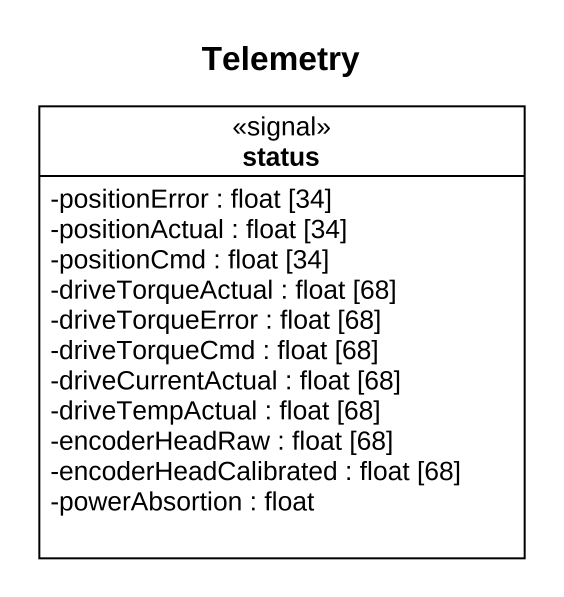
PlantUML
@startuml
title Telemetry
hide circle
hide empty members
skinparam classAttributeIconSize 0
class status <<signal>> {
  -positionError : float [34]
  -positionActual : float [34]
  -positionCmd : float [34]
  -driveTorqueActual : float [68]
  -driveTorqueError : float [68]
  -driveTorqueCmd : float [68]
  -driveCurrentActual : float [68]
  -driveTempActual : float [68]
  -encoderHeadRaw : float [68]
  -encoderHeadCalibrated : float [68]
  -powerAbsortion : float
}
@enduml
